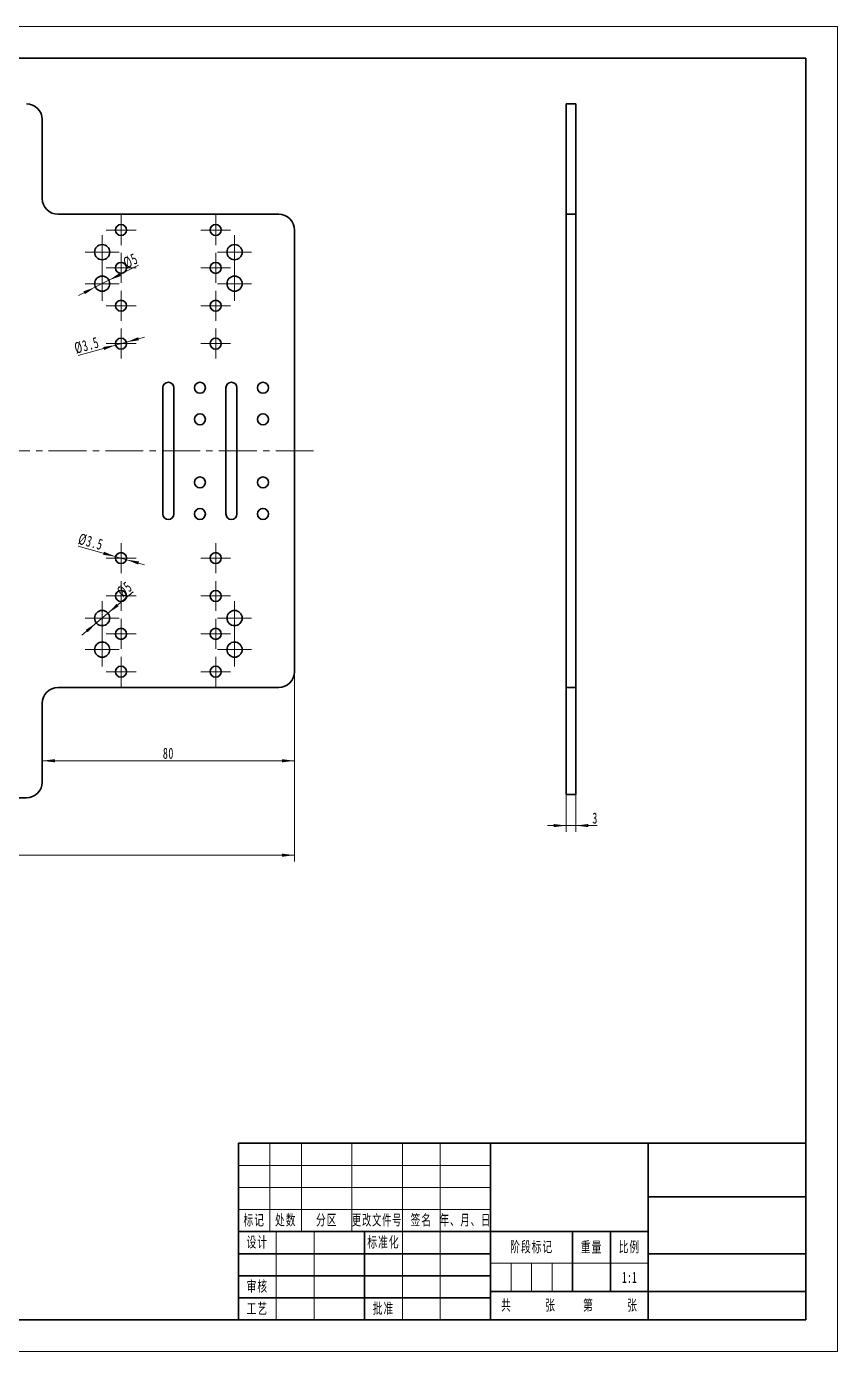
# Model space of a CAD drawing. Header units: millimetres. Extents: x -297 to 297, y -210 to 210.
# Drawn here: x 39.8 to 297, y -210 to 210 of the extents above; entities that cross this region are included whole.
import ezdxf
from ezdxf.enums import TextEntityAlignment as Align

# ---------------------------------------------------------------- set-up
doc = ezdxf.new("R2010")
doc.units = ezdxf.units.MM
doc.linetypes.add('点画线', pattern=[18, 12, -2, 2, -2])
doc.layers.get('0').update_dxf_attribs({"lineweight": 35})
for name, color, linetype, lineweight in [('中心线层', 1, '点画线', 18), ('尺寸线层', 3, 'Continuous', 18), ('粗实线层', 7, 'Continuous', 35), ('细实线层', 7, 'Continuous', 18)]:
    doc.layers.add(name, color=color, linetype=linetype, lineweight=lineweight)
doc.styles.add('标准', font='', dxfattribs={"width": 0.667})
doc.styles.get('标准').set_extended_font_data('宋体')
doc.dimstyles.new('标准', dxfattribs={"dimtxt": 3.5, "dimasz": 4, "dimexe": 2, "dimexo": 0, "dimtad": 1, "dimdsep": 46, "dimtxsty": '标准', "dimblk": '_CAXARROW', "dimcen": 0, "dimdle": 6, "dimazin": 2, "dimtfac": 0.707107, "dimtdec": 3, "dimtmove": 2, "dimatfit": 3, "dimfxl": 0, "dimfrac": 2, "dimtolj": 1, "dimtzin": 0, "dimarcsym": 0})

# ---------------------------------------------------------------- blocks, each defined once
blk = doc.blocks.new('$CAXA_FRAME_13B17AC1$')
at = {"layer": '粗实线层'}
for p, q in [((287, 200), (-287, 200)), ((287, -200), (287, 200)), ((-287, -200), (287, -200))]:
    blk.add_line(p, q, dxfattribs=at)
at = {"layer": '细实线层'}
for p, q in [((297, 210), (-297, 210)), ((297, -210), (297, 210)), ((-297, -210), (297, -210))]:
    blk.add_line(p, q, dxfattribs=at)
blk = doc.blocks.new('$CAXA_TITLE_151E506F$')
at = {"layer": '粗实线层'}
for p, q in [((0, 56), (-180, 56)), ((-180, 56), (-180, 0)), ((-100, 56), (-100, 0)), ((-50, 56), (-50, 0)), ((0, 0), (0, 56)), ((0, 39), (-50, 39)), ((-50, 28), (-180, 28)), ((-140, 28), (-140, 0)), ((-74, 28), (-74, 9)), ((-62, 28), (-62, 9)), ((-100, 21), (-180, 21)), ((0, 21), (-50, 21)), ((-100, 14), (-180, 14)), ((0, 9), (-100, 9)), ((-100, 7), (-180, 7)), ((0, 0), (-180, 0))]:
    blk.add_line(p, q, dxfattribs=at)
at = {"layer": '细实线层'}
for p, q in [((-170, 56), (-170, 28)), ((-160, 56), (-160, 28)), ((-144, 56), (-144, 28)), ((-128, 56), (-128, 0)), ((-116, 56), (-116, 0)), ((-100, 49), (-180, 49)), ((-100, 42), (-180, 42)), ((-100, 35), (-180, 35)), ((-168, 28), (-168, 0)), ((-156, 28), (-156, 0)), ((-50, 18), (-100, 18)), ((-93.5, 18), (-93.5, 9)), ((-87, 18), (-87, 9)), ((-80.5, 18), (-80.5, 9))]:
    blk.add_line(p, q, dxfattribs=at)
at = {"layer": '尺寸线层', "attachment_point": 5, "line_spacing_factor": 1.369753, "style": '标准'}
for s, insert, char_height, width in [('\\T1.1;标记', (-175, 31.5), 3.405, 18), ('\\T1.1;处数', (-165, 31.5), 3.405, 18), ('\\T1.1;分区', (-152, 31.5), 3.405, 30), ('\\T1.1;{\\W0.60886;更改文件号}', (-136, 31.5), 3.4054, 30), ('\\T1.1;签名', (-122, 31.5), 3.405, 22), ('\\T1.1;{\\W0.622239;年、月、日}', (-108, 31.5), 3.4054, 30), ('\\T1.1;设计', (-174, 24.5), 3.405, 22), ('\\T1.1;标准化', (-134, 24.5), 3.405, 22), ('\\T1.1;阶段标记', (-87, 23), 3.405, 50), ('\\T1.1;重量', (-68, 23), 3.405, 22), ('\\T1.1;比例', (-56, 23), 3.405, 22), ('\\T1.1;审核', (-174, 10.5), 3.405, 22), ('\\T1.1;工艺', (-174, 3.5), 3.405, 22), ('\\T1.1;批准', (-134, 3.5), 3.405, 22), ('\\T1.1;共', (-95, 4.5), 3.405, 8), ('\\T1.1;张', (-81, 4.5), 3.405, 8), ('\\T1.1;第', (-69, 4.5), 3.405, 8), ('\\T1.1;张', (-55, 4.5), 3.405, 8)]:
    blk.add_mtext(s, dxfattribs=dict(at, insert=insert, char_height=char_height, width=width))
at = {"layer": '尺寸线层', "style": '标准'}
for tag, height, width, p in [('标记C', 3.54, 0.667, (-175, 52.5)), ('处数C', 3.54, 0.667, (-165, 52.5)), ('分区C', 3.54, 0.667, (-152, 52.5)), ('更改文件号C', 3.54, 0.512156, (-136, 52.5)), ('更改签名C', 3.54, 0.459969, (-122, 52.5)), ('更改日期C', 3.54, 0.62723, (-108, 52.5)), ('单位名称', 5.05, 0.667, (-25, 47.5)), ('标记B', 3.54, 0.667, (-175, 45.5)), ('处数B', 3.54, 0.667, (-165, 45.5)), ('分区B', 3.54, 0.667, (-152, 45.5)), ('更改文件号B', 3.54, 0.512156, (-136, 45.5)), ('更改签名B', 3.54, 0.459969, (-122, 45.5)), ('更改日期B', 3.54, 0.62723, (-108, 45.5)), ('材料名称', 5.05, 0.667, (-75, 42)), ('标记A', 3.54, 0.667, (-175, 38.5)), ('处数A', 3.54, 0.667, (-165, 38.5)), ('分区A', 3.54, 0.667, (-152, 38.5)), ('更改文件号A', 3.54, 0.512156, (-136, 38.5)), ('更改签名A', 3.54, 0.459969, (-122, 38.5)), ('更改日期A', 3.54, 0.62723, (-108, 38.5)), ('图纸名称', 5.05, 0.667, (-25, 30)), ('设计', 3.54, 0.667, (-162, 24.5)), ('设计日期', 3.54, 0.667, (-148, 24.5)), ('标准化', 3.54, 0.667, (-122, 24.5)), ('标准化日期', 3.54, 0.569556, (-108, 24.5)), ('图纸编号', 5.05, 0.667, (-25, 15)), ('审核', 3.54, 0.667, (-162, 10.5)), ('审核日期', 3.54, 0.667, (-148, 10.5)), ('阶段标记S', 3.54, 0.229984, (-96.75, 13.5)), ('阶段标记A', 3.54, 0.229984, (-90.25, 13.5)), ('阶段标记B', 3.54, 0.229984, (-83.75, 13.5)), ('阶段标记C', 3.54, 0.229984, (-77.25, 13.5)), ('重量', 3.54, 0.667, (-68, 13.5)), ('图纸比例', 3.54, 0.524733, (-56, 13.5)), ('工艺', 3.54, 0.667, (-162, 3.5)), ('工艺日期', 3.54, 0.667, (-148, 3.5)), ('批准', 3.54, 0.667, (-122, 3.5)), ('批准日期', 3.54, 0.667, (-108, 3.5)), ('页数', 3.54, 0.667, (-88, 4.5)), ('页码', 3.54, 0.667, (-62, 4.5)), ('投影符号', 3.54, 0.667, (-25, 4.5))]:
    blk.add_attdef(tag, text='', height=height, dxfattribs=dict(at, width=width)).set_placement(p, align=Align.MIDDLE_CENTER)
blk = doc.blocks.new('*X5')
at = {"layer": '尺寸线层', "linetype": 'Continuous'}
for points in [[(-199.21, -52.68), (-195.21, -52.18), (-195.21, -53.18)], [(124.79, -52.68), (120.79, -52.18), (120.79, -53.18)]]:
    blk.add_hatch(color=0, dxfattribs=at).paths.add_polyline_path(points, flags=0)
at = {"layer": '尺寸线层', "color": 0, "linetype": 'Continuous'}
for p, q in [((-199.21, 5.48), (-199.21, -54.68)), ((124.79, 3.38), (124.79, -54.68)), ((-199.21, -52.68), (124.79, -52.68))]:
    blk.add_line(p, q, dxfattribs=at)
at = {"layer": '尺寸线层', "color": 0, "insert": (-37.21, -50.33), "char_height": 3.5, "width": 10.002, "attachment_point": 5, "line_spacing_factor": 1.15057, "style": '标准'}
blk.add_mtext('\\T1.1;324', dxfattribs=at)
blk = doc.blocks.new('_CAXARROW')
blk.add_hatch(color=0).paths.add_polyline_path([(0, 0), (-1, 0.125), (-1, -0.125)], flags=0)
blk = doc.blocks.new('*X9')
at = {"layer": '尺寸线层', "linetype": 'Continuous'}
for points in [[(44.79, -22.75), (48.79, -22.25), (48.79, -23.25)], [(124.79, -22.75), (120.79, -22.25), (120.79, -23.25)]]:
    blk.add_hatch(color=0, dxfattribs=at).paths.add_polyline_path(points, flags=0)
at = {"layer": '尺寸线层', "color": 0, "linetype": 'Continuous'}
for p, q in [((124.79, 5.48), (124.79, -24.75)), ((44.79, -29.52), (44.79, -20.75)), ((44.79, -22.75), (124.79, -22.75))]:
    blk.add_line(p, q, dxfattribs=at)
at = {"layer": '尺寸线层', "color": 0, "insert": (84.79, -20.4), "char_height": 3.5, "width": 7, "attachment_point": 5, "line_spacing_factor": 1.15057, "style": '标准'}
blk.add_mtext('\\T1.1;80', dxfattribs=at)
blk = doc.blocks.new('*X16')
at = {"layer": '尺寸线层', "linetype": 'Continuous'}
for points in [[(65.93, 129.56), (69.73, 130.92), (69.27, 131.82)], [(61.65, 127.4), (58.3, 125.15), (57.85, 126.04)]]:
    blk.add_hatch(color=0, dxfattribs=at).paths.add_polyline_path(points, flags=0)
at = {"layer": '尺寸线层', "color": 0, "linetype": 'Continuous'}
blk.add_line((75.31, 134.31), (56.29, 124.69), dxfattribs=at)
at = {"layer": '尺寸线层', "color": 0, "insert": (72.82, 135.71), "char_height": 3.5, "width": 7, "attachment_point": 5, "rotation": 26.8333, "line_spacing_factor": 1.15057, "style": '标准'}
blk.add_mtext('\\T1.1;%%C5', dxfattribs=at)
blk = doc.blocks.new('*X17')
at = {"layer": '尺寸线层', "linetype": 'Continuous'}
for points in [[(65.63, 24.02), (69.01, 26.21), (68.37, 26.98)], [(61.95, 20.94), (59.21, 17.98), (58.57, 18.75)]]:
    blk.add_hatch(color=0, dxfattribs=at).paths.add_polyline_path(points, flags=0)
at = {"layer": '尺寸线层', "color": 0, "linetype": 'Continuous'}
blk.add_line((73.67, 30.78), (57.36, 17.08), dxfattribs=at)
at = {"layer": '尺寸线层', "color": 0, "insert": (70.93, 31.58), "char_height": 3.5, "width": 7, "attachment_point": 5, "rotation": 40.0288, "line_spacing_factor": 1.15057, "style": '标准'}
blk.add_mtext('\\T1.1;%%C5', dxfattribs=at)
blk = doc.blocks.new('*X20')
at = {"layer": '尺寸线层', "linetype": 'Continuous'}
for points in [[(71.48, 109.95), (75.2, 111.5), (75.46, 110.54)], [(68.1, 109.01), (64.12, 108.42), (64.38, 107.46)]]:
    blk.add_hatch(color=0, dxfattribs=at).paths.add_polyline_path(points, flags=0)
at = {"layer": '尺寸线层', "color": 0, "linetype": 'Continuous'}
blk.add_line((56.23, 105.72), (77.26, 111.55), dxfattribs=at)
at = {"layer": '尺寸线层', "color": 0, "insert": (58.88, 108.92), "char_height": 3.5, "width": 13.6542, "attachment_point": 5, "rotation": 15.5112, "line_spacing_factor": 1.15057, "style": '标准'}
blk.add_mtext('\\T1.1;%%C3.5', dxfattribs=at)
blk = doc.blocks.new('*X21')
at = {"layer": '尺寸线层', "linetype": 'Continuous'}
for points in [[(68.1, 41.95), (64.38, 43.5), (64.12, 42.54)], [(71.48, 41.01), (75.46, 40.42), (75.2, 39.46)]]:
    blk.add_hatch(color=0, dxfattribs=at).paths.add_polyline_path(points, flags=0)
at = {"layer": '尺寸线层', "color": 0, "linetype": 'Continuous'}
blk.add_line((56.23, 45.25), (77.26, 39.41), dxfattribs=at)
at = {"layer": '尺寸线层', "color": 0, "insert": (60.15, 46.62), "char_height": 3.5, "width": 13.6542, "attachment_point": 5, "rotation": 344.4888, "line_spacing_factor": 1.15057, "style": '标准'}
blk.add_mtext('\\T1.1;%%C3.5', dxfattribs=at)
blk = doc.blocks.new('*X51')
at = {"layer": '尺寸线层', "linetype": 'Continuous'}
for points in [[(210.99, -43.29), (206.99, -42.79), (206.99, -43.79)], [(213.99, -43.29), (217.99, -42.79), (217.99, -43.79)]]:
    blk.add_hatch(color=0, dxfattribs=at).paths.add_polyline_path(points, flags=0)
at = {"layer": '尺寸线层', "color": 0, "linetype": 'Continuous'}
for p, q in [((210.99, -33.4), (210.99, -45.29)), ((213.99, -33.4), (213.99, -45.29)), ((204.99, -43.29), (220.74, -43.29))]:
    blk.add_line(p, q, dxfattribs=at)
at = {"layer": '尺寸线层', "color": 0, "insert": (220.11, -40.95), "char_height": 3.5, "width": 7, "attachment_point": 5, "line_spacing_factor": 1.15057, "style": '标准'}
blk.add_mtext('\\T1.1;3', dxfattribs=at)

msp = doc.modelspace()

# ---------------------------------------------------------------- linework, layer by layer
at = {"layer": '中心线层'}
for p, q in [((69.79, 150.231), (69.79, 140.731)), ((99.79, 150.231), (99.79, 140.731)), ((63.79, 133.081), (63.79, 143.881)), ((74.54, 145.481), (65.04, 145.481)), ((95.04, 145.481), (104.54, 145.481)), ((105.79, 133.081), (105.79, 143.881)), ((69.19, 138.481), (58.39, 138.481)), ((69.79, 138.231), (69.79, 128.731)), ((99.79, 138.231), (99.79, 128.731)), ((111.19, 138.481), (100.39, 138.481)), ((63.79, 123.081), (63.79, 133.881)), ((74.54, 133.481), (65.04, 133.481)), ((95.04, 133.481), (104.54, 133.481)), ((105.79, 123.081), (105.79, 133.881)), ((69.19, 128.481), (58.39, 128.481)), ((69.79, 126.231), (69.79, 116.731)), ((99.79, 126.231), (99.79, 116.731)), ((111.19, 128.481), (100.39, 128.481)), ((74.54, 121.481), (65.04, 121.481)), ((95.04, 121.481), (104.54, 121.481)), ((69.79, 114.231), (69.79, 104.731)), ((99.79, 114.231), (99.79, 104.731)), ((74.54, 109.481), (65.04, 109.481)), ((95.04, 109.481), (104.54, 109.481)), ((130.821, 75.481), (-205.242, 75.481)), ((69.79, 36.731), (69.79, 46.231)), ((99.79, 36.731), (99.79, 46.231)), ((74.54, 41.481), (65.04, 41.481)), ((95.04, 41.481), (104.54, 41.481)), ((69.79, 24.731), (69.79, 34.231)), ((99.79, 24.731), (99.79, 34.231)), ((74.54, 29.481), (65.04, 29.481)), ((95.04, 29.481), (104.54, 29.481)), ((63.79, 27.881), (63.79, 17.081)), ((105.79, 27.881), (105.79, 17.081)), ((69.19, 22.481), (58.39, 22.481)), ((69.79, 12.731), (69.79, 22.231)), ((99.79, 12.731), (99.79, 22.231)), ((111.19, 22.481), (100.39, 22.481)), ((63.79, 17.881), (63.79, 7.081)), ((74.54, 17.481), (65.04, 17.481)), ((95.04, 17.481), (104.54, 17.481)), ((105.79, 17.881), (105.79, 7.081)), ((69.19, 12.481), (58.39, 12.481)), ((69.79, 0.731), (69.79, 10.231)), ((99.79, 0.731), (99.79, 10.231)), ((111.19, 12.481), (100.39, 12.481)), ((74.54, 5.481), (65.04, 5.481)), ((95.04, 5.481), (104.54, 5.481))]:
    msp.add_line(p, q, dxfattribs=at)
at = {"layer": '粗实线层'}
for p, q in [((210.986, 185.481), (213.986, 185.481)), ((210.986, 185.481), (210.986, -33.404)), ((213.986, 185.481), (213.986, -33.404)), ((44.79, 155.481), (44.79, 180.481)), ((49.79, 150.481), (119.79, 150.481)), ((210.986, 150.481), (213.986, 150.481)), ((124.79, 76.981), (124.79, 145.481)), ((83.04, 95.481), (83.04, 55.481)), ((86.54, 95.481), (86.54, 55.481)), ((103.04, 95.481), (103.04, 55.481)), ((106.54, 95.481), (106.54, 55.481)), ((124.79, 5.481), (124.79, 76.981)), ((49.79, 0.481), (119.79, 0.481)), ((210.986, 0.481), (213.986, 0.481)), ((44.79, -29.519), (44.79, -4.519)), ((210.986, -33.404), (213.986, -33.404)), ((-96.21, -34.519), (39.79, -34.519))]:
    msp.add_line(p, q, dxfattribs=at)
for centre, radius in [((69.79, 145.481), 1.75), ((99.79, 145.481), 1.75), ((63.79, 138.481), 2.4), ((105.79, 138.481), 2.4), ((69.79, 133.481), 1.75), ((99.79, 133.481), 1.75), ((63.79, 128.481), 2.4), ((105.79, 128.481), 2.4), ((69.79, 121.481), 1.75), ((99.79, 121.481), 1.75), ((69.79, 109.481), 1.75), ((99.79, 109.481), 1.75), ((94.79, 95.481), 1.75), ((114.79, 95.481), 1.75), ((94.79, 85.481), 1.75), ((114.79, 85.481), 1.75), ((94.79, 65.481), 1.75), ((114.79, 65.481), 1.75), ((94.79, 55.481), 1.75), ((114.79, 55.481), 1.75), ((69.79, 41.481), 1.75), ((99.79, 41.481), 1.75), ((69.79, 29.481), 1.75), ((99.79, 29.481), 1.75), ((63.79, 22.481), 2.4), ((105.79, 22.481), 2.4), ((69.79, 17.481), 1.75), ((99.79, 17.481), 1.75), ((63.79, 12.481), 2.4), ((105.79, 12.481), 2.4), ((69.79, 5.481), 1.75), ((99.79, 5.481), 1.75)]:
    msp.add_circle(centre, radius, dxfattribs=at)
for centre, radius, start, end in [((39.79, 180.481), 5, 0, 90), ((49.79, 155.481), 5, 180, 270), ((119.79, 145.481), 5, 0, 90), ((84.79, 95.481), 1.75, 360, 180), ((104.79, 95.481), 1.75, 0, 180), ((84.79, 55.481), 1.75, 180, 360), ((104.79, 55.481), 1.75, 180, 360), ((119.79, 5.481), 5, 270, 360), ((49.79, -4.519), 5, 90, 180), ((39.79, -29.519), 5, 270, 0)]:
    msp.add_arc(centre, radius, start, end, dxfattribs=at)

# ---------------------------------------------------------------- block references
msp.add_blockref('$CAXA_FRAME_13B17AC1$', (0, 0), dxfattribs=at)
ref = msp.add_blockref('$CAXA_TITLE_151E506F$', (287, -200), dxfattribs=at)
ref.add_attrib('图纸比例', '1:1', dxfattribs={"layer": '尺寸线层', "height": 3.5, "style": '标准', "width": 0.667}).set_placement((231, -186.5), align=Align.MIDDLE_CENTER)

# ---------------------------------------------------------------- dimensions: what is measured, and where the dimension line sits
at = {"layer": '尺寸线层'}
for p1, p2, picture, middle in [((61.648, 127.397), (65.931, 129.564), '*X16', (73.891, 133.591)), ((61.952, 20.937), (65.627, 24.024), '*X17', (72.458, 29.761))]:
    dim = msp.add_diameter_dim_2p(p1=p1, p2=p2, text='%%C5', dimstyle='标准', override={"dimsah": 1, "dimtfac": 1, "dimtfill": 1, "dimtzin": 0}, dxfattribs=at)
    dim.commit()
    dim.dimension.update_dxf_attribs({"geometry": picture, "text_midpoint": middle, "dimtype": 163})
for p1, p2, picture, middle in [((71.476, 109.949), (68.103, 109.013), '*X20', (59.514, 106.629)), ((71.476, 41.013), (68.103, 41.949), '*X21', (59.514, 44.332))]:
    dim = msp.add_diameter_dim_2p(p1=p1, p2=p2, dimstyle='标准', override={"dimpost": '%%C<>', "dimsah": 1, "dimtfill": 1, "dimtzin": 0}, dxfattribs=at)
    dim.commit()
    dim.dimension.update_dxf_attribs({"geometry": picture, "text_midpoint": middle, "dimtype": 163})
for base, p1, p2, picture, middle in [((124.79, -52.678), (-199.21, 5.481), (124.79, 3.379), '*X5', (-37.21, -50.332)), ((124.79, -22.747), (44.79, -29.519), (124.79, 5.481), '*X9', (84.79, -20.401))]:
    dim = msp.add_linear_dim(base=base, p1=p1, p2=p2, dimstyle='标准', override={"dimsah": 1, "dimtfill": 1, "dimtzin": 0}, dxfattribs=at)
    dim.commit()
    dim.dimension.update_dxf_attribs({"geometry": picture, "text_midpoint": middle})
dim = msp.add_linear_dim(base=(213.986, -43.294), p1=(210.986, -33.404), p2=(213.986, -33.404), dimstyle='标准', override={"dimsah": 1, "dimtfill": 1, "dimtzin": 0}, dxfattribs=at)
dim.commit()
dim.dimension.update_dxf_attribs({"geometry": '*X51', "text_midpoint": (220.115, -40.948), "dimtype": 160})

doc.saveas('drawing.dxf')
